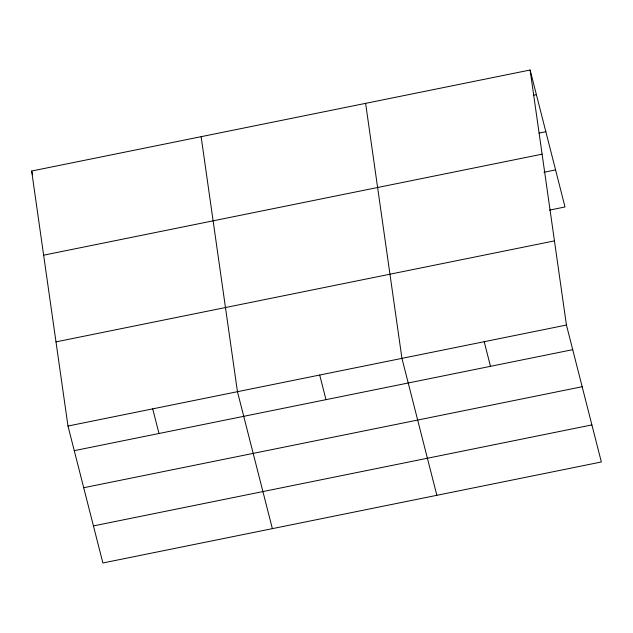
<?xml version="1.0" encoding="UTF-8"?>
<svg xmlns="http://www.w3.org/2000/svg" width="633" height="633" viewBox="0 0 633 633"><rect width="100%" height="100%" fill="white"/><g stroke="black" fill="none" stroke-linecap="round" stroke-linejoin="round"><path stroke-width="0.95" d="M530.114 70.018L566.44 325.038L601.35 461.979L102.886 562.982L67.984 426.033L31.65 171.021L530.114 70.018L565.016 206.967L549.539 210.101M533.484 95.235L536.388 94.649M539.063 133.088L545.836 131.711M43.637 255.178L542.101 154.175M543.961 172.255L555.568 169.897M55.989 341.883L554.453 240.88M67.984 426.033L566.44 325.038M74.259 450.664L572.723 349.661M83.706 487.726L582.17 386.723M93.439 525.912L591.902 424.917M484.198 341.701L490.472 366.325M436.857 495.315L401.947 358.365L365.621 103.353M319.705 375.029L325.979 399.66M272.364 528.642L237.454 391.692L201.128 136.681M152.719 408.863L158.994 433.494M31.65 171.021L32.615 174.811"/></g></svg>
